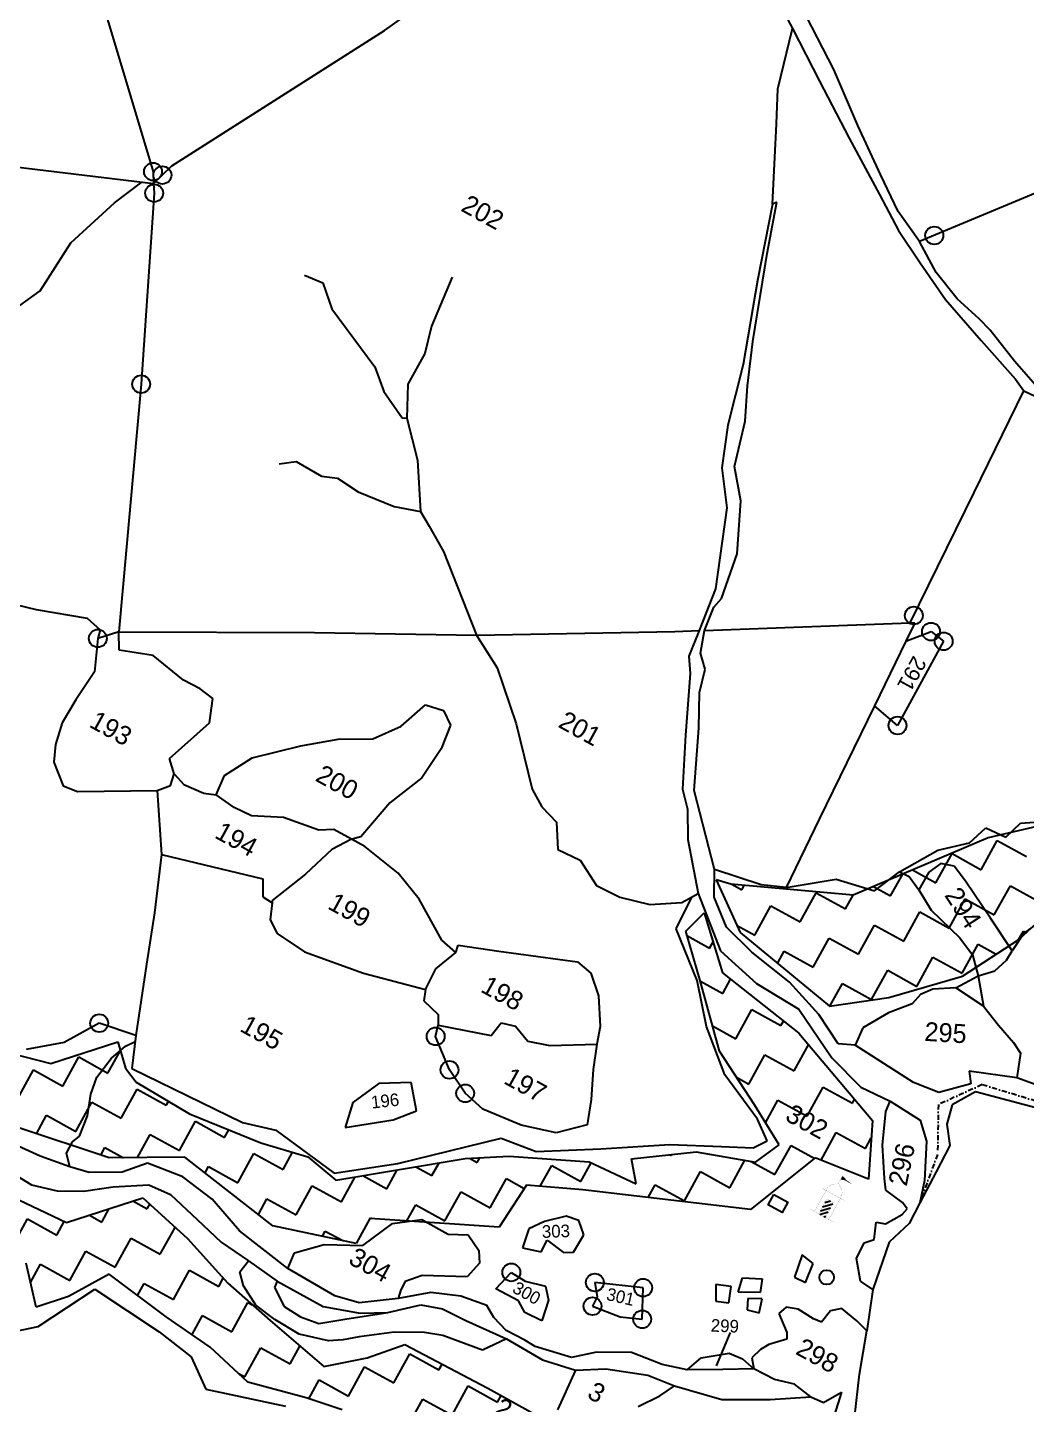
# Model space of a CAD drawing. Header units: metres. Extents: x 322054 to 327919, y 1839216 to 1844053.
# Drawn here: x 324510 to 325503, y 1841816 to 1843185 of the extents above; entities that cross this region are included whole.
import ezdxf

# ---------------------------------------------------------------- set-up
doc = ezdxf.new("R2010")
doc.units = ezdxf.units.M
doc.header["$MEASUREMENT"] = 0
doc.linetypes.add('DASHDOT', pattern=[1, 0.5, -0.25, 0, -0.25])
for name, color, linetype in [('LINE_WATER', 4, 'Continuous'), ('OFF', 1, 'Continuous'), ('OTHERS', 1, 'Continuous'), ('POLY_HATCH', 12, 'Continuous'), ('POLY_PARCEL', 6, 'Continuous'), ('POLY_ROAD', 30, 'Continuous'), ('POLY_WATER', 4, 'Continuous'), ('TEXT_PARCEL', 7, 'Continuous'), ('V_BOUND_LINE', 7, 'Continuous'), ('V_BOUND_STREAM_LINE', 7, 'DASHDOT')]:
    doc.layers.add(name, color=color, linetype=linetype)
doc.styles.get("Standard").update_dxf_attribs({"font": 'simplex.shx'})
doc.styles.add('TEXT_MAP', font='', dxfattribs={"height": 2.5})
doc.styles.get('TEXT_MAP').set_extended_font_data('Kruti Dev 050')
doc.dimstyles.get("Standard").update_dxf_attribs({"dimtxt": 0.18, "dimasz": 0.18, "dimexe": 0.18, "dimexo": 0.0625, "dimgap": 0.09, "dimtad": 0, "dimtih": 1, "dimtoh": 1, "dimdec": 4, "dimzin": 0, "dimdsep": 46, "dimtxsty": 'Standard', "dimcen": 0.09, "dimadec": 0, "dimazin": 0, "dimtfac": 1, "dimtdec": 4, "dimtofl": 0, "dimtmove": 0, "dimatfit": 3, "dimfxl": 1, "dimtolj": 1, "dimtzin": 0, "dimarcsym": 0})

msp = doc.modelspace()

# ---------------------------------------------------------------- hatches: boundary and pattern name
at = {"linetype": 'Continuous'}
msp.add_hatch(color=256, dxfattribs=at).paths.add_polyline_path([(325321.5, 1842039.5), (325323.7, 1842038.8), (325325.9, 1842037.3), (325328.8, 1842035.9), (325323.4, 1842039.8), (325322.2, 1842041.8), (325320.1, 1842043.4), (325318.3, 1842040.1), (325318.7, 1842040)])
h = msp.add_hatch(dxfattribs=at)
h.set_pattern_fill('ANSI31', color=256, scale=26.297039, angle=-28.8816, style=0)
h.set_pattern_definition([(16.11843, (324339.2115, 1841694.2138), (-0.912585, 3.157912), [])])
h.paths.add_polyline_path([(325304.6, 1842020.8), (325296.4, 1842005.9), (325302.8, 1842002.4), (325311, 1842017.2)])

# ---------------------------------------------------------------- linework, layer by layer
at = {"linetype": 'Continuous', "const_width": 0.131}
for points in [[(325303.7, 1842029.2), (325305.2, 1842031.8), (325308.3, 1842034.5), (325311.6, 1842035.5), (325314.2, 1842035.5), (325316.2, 1842036.6), (325316.9, 1842034.6), (325318.4, 1842031.3), (325319.4, 1842029.6), (325319.7, 1842027.2), (325319.4, 1842024.5), (325318, 1842021.3)], [(325316.2, 1842036.6), (325320.1, 1842043.4), (325322.2, 1842041.8), (325323.4, 1842039.8), (325328.8, 1842035.9), (325325.9, 1842037.3), (325323.7, 1842038.8), (325321.5, 1842039.5), (325318.7, 1842040), (325318.3, 1842040.1)], [(325292.2, 1842008.2), (325303.7, 1842029.2)], [(325296.4, 1842005.9), (325304.6, 1842020.8), (325311, 1842017.2), (325302.8, 1842002.4)], [(325299.8, 1842031.3), (325322.3, 1842018.9)], [(325306.4, 1842000.4), (325318, 1842021.3)], [(325288.2, 1842010.4), (325311, 1841997.8)]]:
    msp.add_lwpolyline(points, dxfattribs=at)
for centre, radius in [((324634.5, 1843041.8), 8.88), ((324643.8, 1843038.4), 8.88), ((324635.6, 1843020.5), 8.88), ((325411.3, 1842978.4), 8.88), ((324622.7, 1842830.6), 8.88), ((325391, 1842600.6), 8.88), ((325408.1, 1842584.6), 8.88), ((324579.6, 1842577.9), 8.88), ((325420.6, 1842575), 8.88), ((325374.8, 1842491.3), 8.88), ((324581, 1842195.4), 8.88), ((324915.5, 1842182.3), 8.88), ((324929.2, 1842149), 8.88), ((324944.9, 1842125.7), 8.88), ((324990.7, 1841947.7), 8.88), ((325304.3, 1841942.8), 7.28), ((325073.8, 1841937.7), 8.88), ((325121.8, 1841932.5), 8.88), ((325071.5, 1841914.2), 8.88), ((325120.9, 1841901.1), 8.88)]:
    msp.add_circle(centre, radius)
at = {"layer": 'LINE_WATER'}
for p, q in [((325255.8, 1843124.1), (325270.4, 1843184)), ((325254.5, 1843089.4), (325255.8, 1843124.1)), ((325250.4, 1843009.5), (325254.5, 1843089.4)), ((324596.3, 1843010.7), (324623.3, 1843031.4)), ((324552.9, 1842971), (324596.3, 1843010.7)), ((324522.3, 1842923.3), (324552.9, 1842971)), ((324785.2, 1842938.9), (324803.4, 1842931.2)), ((324931.9, 1842937.1), (324911.5, 1842888.2)), ((324490, 1842900.2), (324522.3, 1842923.3)), ((324803.4, 1842931.2), (324812.2, 1842905.5)), ((324812.2, 1842905.5), (324855, 1842847.7)), ((324911.5, 1842888.2), (324904.6, 1842861.1)), ((324904.6, 1842861.1), (324887.8, 1842830.6)), ((324855, 1842847.7), (324863.9, 1842823.2)), ((324887.8, 1842830.6), (324887, 1842796.8)), ((324863.9, 1842823.2), (324882.2, 1842797.1)), ((324882.2, 1842797.1), (324887, 1842796.8)), ((324887, 1842796.8), (324897.6, 1842755.2)), ((324759.9, 1842751.4), (324776.8, 1842753.7)), ((324776.8, 1842753.7), (324802, 1842739.3)), ((324897.6, 1842755.2), (324900.5, 1842703.9)), ((324802, 1842739.3), (324817.8, 1842737)), ((324817.8, 1842737), (324838.3, 1842723.7)), ((324838.3, 1842723.7), (324874.1, 1842708.9)), ((324874.1, 1842708.9), (324900.5, 1842703.9)), ((324900.5, 1842703.9), (324909.1, 1842689.5)), ((324909.1, 1842689.5), (324923.2, 1842664.2)), ((324923.2, 1842664.2), (324956.1, 1842581.2)), ((324956.1, 1842581.2), (324976.6, 1842548.7)), ((324976.6, 1842548.7), (324995.4, 1842492.8)), ((324995.4, 1842492.8), (325011.5, 1842428.1)), ((325011.5, 1842428.1), (325021.1, 1842410.4)), ((325021.1, 1842410.4), (325035.6, 1842395.1)), ((325035.6, 1842395.1), (325037.1, 1842368.1)), ((325037.1, 1842368.1), (325059.3, 1842357.3)), ((325059.3, 1842357.3), (325075.4, 1842332.4)), ((325075.4, 1842332.4), (325098.5, 1842320.7)), ((325098.5, 1842320.7), (325128.4, 1842313.3)), ((325160.2, 1842315.5), (325176.6, 1842324.2)), ((325128.4, 1842313.3), (325160.2, 1842315.5)), ((324592.9, 1842160.4), (324607, 1842172.6)), ((324607, 1842172.6), (324616.7, 1842177.1)), ((324578.5, 1842141.8), (324592.9, 1842160.4)), ((324572.5, 1842125), (324578.5, 1842141.8)), ((324569.3, 1842103.4), (324572.5, 1842125)), ((324561.4, 1842083.1), (324569.3, 1842103.4)), ((324548.4, 1842066.3), (324554.5, 1842077.4)), ((324554.5, 1842077.4), (324561.4, 1842083.1)), ((324551.8, 1842052.6), (324548.4, 1842066.3)), ((324551.8, 1842052.6), (324551.8, 1842052.6))]:
    msp.add_line(p, q, dxfattribs=at)
at = {"layer": 'OFF'}
msp.add_line((325254.8, 1843011.5), (325250.4, 1843009.5), dxfattribs=at)
at = {"layer": 'OTHERS'}
for p, q in [((325280.1, 1841965.2), (325272.3, 1841942.9)), ((325290.9, 1841956.5), (325280.1, 1841965.2)), ((325283.3, 1841937.8), (325290.9, 1841956.5)), ((325209.5, 1841933.6), (325194.1, 1841935.7)), ((325194.1, 1841935.7), (325194.2, 1841919.2)), ((325216.4, 1841928), (325220.6, 1841942.2)), ((325220.6, 1841942.2), (325240.3, 1841941.4)), ((325240.3, 1841941.4), (325238.3, 1841927.8)), ((325272.3, 1841942.9), (325283.3, 1841937.8)), ((325207, 1841917.6), (325209.5, 1841933.6)), ((325238.3, 1841927.8), (325216.4, 1841928)), ((325194.2, 1841919.2), (325207, 1841917.6)), ((325225.9, 1841921.8), (325225.1, 1841910.4)), ((325225.1, 1841910.4), (325237.2, 1841907.4)), ((325240.2, 1841921.3), (325225.9, 1841921.8)), ((325237.2, 1841907.4), (325240.2, 1841921.3))]:
    msp.add_line(p, q, dxfattribs=at)
msp.add_lwpolyline([(325251.7, 1842025.2), (325265.7, 1842017.4), (325260.1, 1842007.2), (325246.1, 1842015)], close=True, dxfattribs=at)
at = {"layer": 'POLY_HATCH'}
for p, q in [((325593.8, 1842409.7), (325464.9, 1842379.7)), ((325464.9, 1842379.7), (325330.5, 1842322.8)), ((325209.1, 1842333.6), (325194.6, 1842337.8)), ((325194.6, 1842337.8), (325218.2, 1842285.5)), ((325330.5, 1842322.8), (325209.1, 1842333.6)), ((325495.3, 1842278.7), (325541, 1842320.8)), ((325164.4, 1842286.9), (325182.5, 1842305.1)), ((325182.5, 1842305.1), (325200.8, 1842245.4)), ((325179, 1842236.5), (325164.4, 1842286.9)), ((325218.2, 1842285.5), (325307, 1842212.2)), ((325439.5, 1842242), (325495.3, 1842278.7)), ((325200.8, 1842245.4), (325276.7, 1842185.4)), ((325366, 1842220.8), (325439.5, 1842242)), ((325197.6, 1842167.7), (325179, 1842236.5)), ((325307, 1842212.2), (325366, 1842220.8)), ((325276.7, 1842185.4), (325349.9, 1842098.7)), ((324450, 1842176.8), (324532.9, 1842155.2)), ((324532.9, 1842155.2), (324599.4, 1842177)), ((324599.4, 1842177), (324607.1, 1842150.6)), ((325232.6, 1842114.2), (325197.6, 1842167.7)), ((324607.1, 1842150.6), (324617.6, 1842136.8)), ((324617.6, 1842136.8), (324670.9, 1842105.3)), ((325257.1, 1842074.4), (325232.6, 1842114.2)), ((324670.9, 1842105.3), (324741.6, 1842076.4)), ((324591, 1842061.5), (324498.9, 1842092.1)), ((325349.9, 1842098.7), (325346, 1842040.3)), ((324741.6, 1842076.4), (324788.5, 1842062.6)), ((325233.4, 1842057.2), (325257.1, 1842074.4)), ((324666.1, 1842062.4), (324591, 1842061.5)), ((324753.5, 1841994.1), (324666.1, 1842062.4)), ((324788.5, 1842062.6), (324816.1, 1842039.4)), ((324816.1, 1842039.4), (324945, 1842061)), ((324945, 1842061), (324988.6, 1842063.2)), ((324988.6, 1842063.2), (325068.2, 1842057.6)), ((325110.2, 1842060.6), (325174.6, 1842067.5)), ((325114.8, 1842035.9), (325110.2, 1842060.6)), ((325174.6, 1842067.5), (325233.4, 1842057.2)), ((325293, 1842061.5), (325228.5, 1842010.3)), ((325346, 1842040.3), (325293, 1842061.5)), ((325068.2, 1842057.6), (325114.8, 1842035.9)), ((325005.7, 1842034.4), (324978.8, 1841992.8)), ((325061.7, 1842029.8), (325005.7, 1842034.4)), ((324494, 1842023.2), (324548.3, 1841997.3)), ((324548.3, 1841997.3), (324624.4, 1842021.9)), ((324624.4, 1842021.9), (324668.7, 1841981.4)), ((325228.5, 1842010.3), (325061.7, 1842029.8)), ((324836.6, 1841976.5), (324753.5, 1841994.1)), ((324850.2, 1842001.2), (324836.6, 1841976.5)), ((324978.8, 1841992.8), (324850.2, 1842001.2)), ((324668.7, 1841981.4), (324708.8, 1841937)), ((324518.4, 1841913.1), (324508.3, 1841957)), ((324590.9, 1841945.8), (324550.5, 1841923.7)), ((324647.6, 1841903.7), (324590.9, 1841945.8)), ((324708.8, 1841937), (324750.8, 1841899.8)), ((324550.5, 1841923.7), (324518.4, 1841913.1)), ((324691.4, 1841873.4), (324647.6, 1841903.7)), ((324750.8, 1841899.8), (324804.3, 1841854.1)), ((324728.7, 1841838.7), (324691.4, 1841873.4)), ((324847.3, 1841862.7), (324885, 1841876.1)), ((324885, 1841876.1), (324967.5, 1841832.6)), ((324804.3, 1841854.1), (324847.3, 1841862.7)), ((324786.6, 1841822.9), (324728.7, 1841838.7)), ((324967.5, 1841832.6), (325123.7, 1841746.4)), ((324822.5, 1841811.2), (324786.6, 1841822.9))]:
    msp.add_line(p, q, dxfattribs=at)
at = {"layer": 'POLY_HATCH', "linetype": 'Continuous'}
for p, q in [((325458, 1842348), (325474, 1842377)), ((325474, 1842377), (325503, 1842361)), ((325413, 1842335), (325429, 1842364)), ((325429, 1842364), (325458, 1842348)), ((325389.7, 1842347.8), (325413, 1842335)), ((325209.9, 1842333.5), (325219.9, 1842328)), ((325367.9, 1842322), (325379.9, 1842343.7)), ((325219.9, 1842328), (325222.3, 1842332.4)), ((325277.9, 1842296), (325293.9, 1842325)), ((325293.9, 1842325), (325322.9, 1842309)), ((325322.9, 1842309), (325330.5, 1842322.8)), ((325350.9, 1842331.4), (325367.9, 1842322)), ((325426, 1842290), (325442, 1842319)), ((325442, 1842319), (325471, 1842303)), ((325471, 1842303), (325487, 1842332)), ((325487, 1842332), (325516, 1842316)), ((325232.9, 1842283), (325248.9, 1842312)), ((325248.9, 1842312), (325277.9, 1842296)), ((325381, 1842277), (325397, 1842306)), ((325397, 1842306), (325426, 1842290)), ((325214.8, 1842292.9), (325232.9, 1842283)), ((325335.9, 1842264), (325351.9, 1842293)), ((325351.9, 1842293), (325381, 1842277)), ((325165.8, 1842282.2), (325187.9, 1842270)), ((325290.9, 1842251), (325306.9, 1842280)), ((325306.9, 1842280), (325335.9, 1842264)), ((325495.5, 1842278.9), (325500, 1842287)), ((325500, 1842287), (325502.7, 1842285.5)), ((325187.9, 1842270), (325191.4, 1842276.3)), ((325255.3, 1842254.9), (325261.9, 1842267)), ((325261.9, 1842267), (325290.9, 1842251)), ((325439, 1842245), (325455, 1842274)), ((325455, 1842274), (325473, 1842264)), ((325394, 1842232), (325410, 1842261)), ((325410, 1842261), (325439, 1842245)), ((325178.8, 1842237.1), (325200.9, 1842225)), ((325200.9, 1842225), (325208.7, 1842239.2)), ((325348.9, 1842219), (325365, 1842248)), ((325365, 1842248), (325394, 1842232)), ((325307.4, 1842212.3), (325319.9, 1842235)), ((325319.9, 1842235), (325348.9, 1842219)), ((325213.9, 1842179.9), (325229.9, 1842209)), ((325229.9, 1842209), (325258.9, 1842193)), ((325258.9, 1842193), (325261.4, 1842197.5)), ((325190.8, 1842192.7), (325213.9, 1842179.9)), ((325271.9, 1842147.9), (325286.3, 1842174)), ((324544.7, 1842132.9), (324560.7, 1842161.9)), ((324560.7, 1842161.9), (324589.7, 1842145.9)), ((324589.7, 1842145.9), (324602, 1842168.2)), ((325226.9, 1842134.9), (325242.9, 1842163.9)), ((325242.9, 1842163.9), (325271.9, 1842147.9)), ((324499.7, 1842119.9), (324515.7, 1842148.9)), ((324515.7, 1842148.9), (324544.7, 1842132.9)), ((325214.6, 1842141.7), (325226.9, 1842134.9)), ((324602.7, 1842100.9), (324618.7, 1842129.9)), ((324618.7, 1842129.9), (324647.7, 1842113.9)), ((325284.9, 1842102.9), (325300.9, 1842131.9)), ((325300.9, 1842131.9), (325330, 1842115.9)), ((324557.7, 1842087.9), (324573.7, 1842116.9)), ((324573.7, 1842116.9), (324602.7, 1842100.9)), ((324647.7, 1842113.9), (324649.9, 1842117.7)), ((325243.5, 1842096.4), (325255.9, 1842118.9)), ((325255.9, 1842118.9), (325284.9, 1842102.9)), ((325330, 1842115.9), (325332.1, 1842119.8)), ((324518.6, 1842085.6), (324528.7, 1842103.9)), ((324528.7, 1842103.9), (324557.7, 1842087.9)), ((324660.7, 1842068.9), (324676.7, 1842097.9)), ((324676.7, 1842097.9), (324705.7, 1842081.9)), ((324705.7, 1842081.9), (324709.9, 1842089.4)), ((325298.7, 1842059.2), (325313.9, 1842086.9)), ((325313.9, 1842086.9), (325343, 1842070.9)), ((324619, 1842061.9), (324631.7, 1842084.9)), ((324631.7, 1842084.9), (324660.7, 1842068.9)), ((325252.9, 1842044.9), (325268.9, 1842073.9)), ((325268.9, 1842073.9), (325292.4, 1842061)), ((325343, 1842070.9), (325348.7, 1842081.4)), ((324582.5, 1842064.3), (324586.7, 1842071.9)), ((324586.7, 1842071.9), (324605.1, 1842061.7)), ((324718.8, 1842036.9), (324734.8, 1842065.9)), ((324734.8, 1842065.9), (324763.8, 1842049.9)), ((324763.8, 1842049.9), (324773.3, 1842067.1)), ((324949, 1842061.2), (324956.8, 1842056.9)), ((324956.8, 1842056.9), (324959.5, 1842061.7)), ((325110.2, 1842060.6), (325110.3, 1842060.6)), ((325148.4, 1842064.7), (325149.9, 1842063.9)), ((325149.9, 1842063.9), (325150.5, 1842064.9)), ((325207.9, 1842031.9), (325222.9, 1842059.1)), ((324686.3, 1842046.6), (324689.7, 1842052.9)), ((324689.7, 1842052.9), (324718.8, 1842036.9)), ((324866.8, 1842030.9), (324877.2, 1842049.6)), ((324895.7, 1842052.7), (324911.8, 1842043.9)), ((324911.8, 1842043.9), (324918.9, 1842056.6)), ((325019.5, 1842033.3), (325030.9, 1842053.9)), ((325030.9, 1842053.9), (325059.9, 1842037.9)), ((325059.9, 1842037.9), (325070.2, 1842056.7)), ((325162.9, 1842018.9), (325178.9, 1842047.9)), ((325178.9, 1842047.9), (325207.9, 1842031.9)), ((325229.3, 1842057.9), (325252.9, 1842044.9)), ((324776.8, 1842004.8), (324792.8, 1842033.9)), ((324792.8, 1842033.9), (324821.8, 1842017.9)), ((324821.8, 1842017.9), (324835.5, 1842042.6)), ((324843.1, 1842043.9), (324866.8, 1842030.9)), ((324969.8, 1842011.9), (324985.8, 1842040.9)), ((324985.8, 1842040.9), (325003.6, 1842031.1)), ((325126.9, 1842022.2), (325133.9, 1842034.9)), ((325133.9, 1842034.9), (325162.9, 1842018.9)), ((324614.5, 1842018.7), (324628.7, 1842010.8)), ((324739.2, 1842005.3), (324747.8, 1842020.8)), ((324747.8, 1842020.8), (324776.8, 1842004.8)), ((324924.8, 1841998.9), (324940.8, 1842027.9)), ((324940.8, 1842027.9), (324969.8, 1842011.9)), ((324571.2, 1842004.7), (324583.7, 1841997.8)), ((324583.7, 1841997.8), (324591, 1842011.1)), ((324628.7, 1842010.8), (324631.3, 1842015.6)), ((324887, 1841998.8), (324895.8, 1842014.9)), ((324895.8, 1842014.9), (324924.8, 1841998.9)), ((324501.1, 1841985.2), (324509.7, 1842000.8)), ((324509.7, 1842000.8), (324538.7, 1841984.8)), ((324538.7, 1841984.8), (324546.2, 1841998.4)), ((324641.7, 1841965.8), (324656.5, 1841992.5)), ((324850.4, 1842001.2), (324850.8, 1842001.9)), ((324850.8, 1842001.9), (324852.2, 1842001.1)), ((324596.7, 1841952.8), (324612.7, 1841981.8)), ((324612.7, 1841981.8), (324641.7, 1841965.8)), ((324802.9, 1841983.6), (324805.8, 1841988.8)), ((324805.8, 1841988.8), (324823.1, 1841979.3)), ((324551.7, 1841939.8), (324567.7, 1841968.8)), ((324567.7, 1841968.8), (324596.7, 1841952.8)), ((324512.8, 1841937.8), (324522.7, 1841955.8)), ((324522.7, 1841955.8), (324551.7, 1841939.8)), ((324654.7, 1841920.8), (324670.7, 1841949.8)), ((324670.7, 1841949.8), (324699.8, 1841933.8)), ((324619.1, 1841924.8), (324625.7, 1841936.8)), ((324625.7, 1841936.8), (324654.7, 1841920.8)), ((324699.8, 1841933.8), (324704.3, 1841942)), ((324712.8, 1841888.8), (324728.8, 1841917.8)), ((324728.8, 1841917.8), (324733.2, 1841915.4)), ((324673.3, 1841885.9), (324683.8, 1841904.8)), ((324683.8, 1841904.8), (324712.8, 1841888.8)), ((324725.8, 1841843.8), (324741.8, 1841872.8)), ((324741.8, 1841872.8), (324770.8, 1841856.8)), ((324770.8, 1841856.8), (324780.5, 1841874.4)), ((324828.8, 1841824.8), (324844.8, 1841853.8)), ((324844.8, 1841853.8), (324873.8, 1841837.8)), ((324873.8, 1841837.8), (324889.8, 1841866.8)), ((324889.8, 1841866.8), (324918.8, 1841850.8)), ((324918.8, 1841850.8), (324922, 1841856.6)), ((324719.7, 1841847.1), (324725.8, 1841843.8)), ((324789.4, 1841822), (324799.8, 1841840.8)), ((324799.8, 1841840.8), (324828.8, 1841824.8)), ((324931.8, 1841805.8), (324947.8, 1841834.8)), ((324947.8, 1841834.8), (324976.9, 1841818.8)), ((324886.8, 1841792.8), (324902.8, 1841821.8)), ((324902.8, 1841821.8), (324931.8, 1841805.8)), ((324976.9, 1841818.8), (324980.5, 1841825.4))]:
    msp.add_line(p, q, dxfattribs=at)
at = {"layer": 'POLY_PARCEL'}
for p, q in [((324545.1, 1843340.7), (324634.5, 1843041.8)), ((324864.8, 1843182.1), (324882.8, 1843195)), ((324653.3, 1843047.7), (324864.8, 1843182.1)), ((324135.6, 1843090.8), (324635.1, 1843029.9)), ((324635.1, 1843029.9), (324653.3, 1843047.7)), ((324634.5, 1843041.8), (324635.1, 1843029.9)), ((324635.6, 1843020.5), (324622.7, 1842830.6)), ((324635.1, 1843029.9), (324635.6, 1843020.5)), ((325531.7, 1843028.6), (325396.6, 1842972.3)), ((324622.7, 1842830.6), (324600.5, 1842584.3)), ((325450.9, 1842722.9), (325500.4, 1842824.1)), ((325387.4, 1842593.3), (325450.9, 1842722.9)), ((324473.8, 1842617.4), (324518.4, 1842606.6)), ((324518.4, 1842606.6), (324569, 1842598)), ((324569, 1842598), (324581.8, 1842586.5)), ((325183, 1842585.9), (325387.4, 1842593.3)), ((325391.9, 1842593.4), (325383, 1842575)), ((325387.4, 1842593.3), (325391.9, 1842593.4)), ((324581.8, 1842586.5), (324579.6, 1842577.9)), ((324600.5, 1842584.3), (324579.6, 1842577.9)), ((324600.7, 1842566.3), (324600.5, 1842584.3)), ((324600.5, 1842584.3), (324795.1, 1842583.8)), ((324795.1, 1842583.8), (324956.1, 1842581.2)), ((324956.1, 1842581.2), (325153.5, 1842584.8)), ((325153.5, 1842584.8), (325177.4, 1842585.7)), ((325383, 1842575), (325408.1, 1842584.6)), ((325408.1, 1842584.6), (325420.6, 1842575)), ((324579.6, 1842577.9), (324576.3, 1842544.5)), ((324634.7, 1842561), (324600.7, 1842566.3)), ((325383, 1842575), (325351.8, 1842510.9)), ((325420.6, 1842575), (325374.8, 1842491.3)), ((324664.8, 1842536.5), (324634.7, 1842561)), ((324576.3, 1842544.5), (324557.6, 1842516.7)), ((324681.4, 1842527.9), (324664.8, 1842536.5)), ((324694, 1842518.2), (324681.4, 1842527.9)), ((324557.6, 1842516.7), (324544, 1842494)), ((324690.6, 1842493.8), (324694, 1842518.2)), ((324881.3, 1842490.5), (324905.5, 1842512)), ((324905.5, 1842512), (324923.3, 1842506.3)), ((325351.8, 1842510.9), (325297, 1842398.2)), ((325374.8, 1842491.3), (325351.8, 1842510.9)), ((324923.3, 1842506.3), (324930.3, 1842491.8)), ((324544, 1842494), (324537.6, 1842472.4)), ((324651, 1842458.5), (324690.6, 1842493.8)), ((324852.9, 1842478), (324881.3, 1842490.5)), ((324930.3, 1842491.8), (324921, 1842468.1)), ((324537.6, 1842472.4), (324535.8, 1842454.9)), ((324733.1, 1842459.2), (324781.3, 1842471)), ((324781.3, 1842471), (324818.6, 1842477.7)), ((324818.6, 1842477.7), (324852.9, 1842478)), ((324655.4, 1842443.2), (324651, 1842458.5)), ((324705.5, 1842441.6), (324733.1, 1842459.2)), ((324921, 1842468.1), (324901.8, 1842439.3)), ((324535.8, 1842454.9), (324545.2, 1842431.3)), ((324651.9, 1842431.7), (324655.4, 1842443.2)), ((324655.4, 1842443.2), (324665.1, 1842432.6)), ((324545.2, 1842431.3), (324559.5, 1842425.6)), ((324638.5, 1842426.8), (324651.9, 1842431.7)), ((324665.1, 1842432.6), (324685.1, 1842424)), ((324697.2, 1842422.4), (324705.5, 1842441.6)), ((324901.8, 1842439.3), (324870.1, 1842414.4)), ((324559.5, 1842425.6), (324638.5, 1842426.8)), ((324638.5, 1842426.8), (324642.9, 1842363.1)), ((324685.1, 1842424), (324697.2, 1842422.4)), ((324715, 1842409.7), (324697.2, 1842422.4)), ((324732.5, 1842401.6), (324715, 1842409.7)), ((324764.1, 1842399.8), (324732.5, 1842401.6)), ((324870.1, 1842414.4), (324841.2, 1842380.8)), ((325496.9, 1842394.2), (325603.4, 1842401.5)), ((324799.5, 1842387.4), (324764.1, 1842399.8)), ((324814.2, 1842387.9), (324799.5, 1842387.4)), ((324831.7, 1842378.2), (324814.2, 1842387.9)), ((325297, 1842398.2), (325264, 1842330.3)), ((325446.3, 1842374.6), (325462.5, 1842389.7)), ((325462.5, 1842389.7), (325482.6, 1842380.4)), ((325482.6, 1842380.4), (325496.9, 1842394.2)), ((324831.7, 1842378.2), (324812.4, 1842368)), ((324832, 1842378.3), (324831.7, 1842378.2)), ((324845, 1842370.9), (324831.7, 1842378.2)), ((324841.2, 1842380.8), (324832, 1842378.3)), ((325414.9, 1842367.3), (325446.3, 1842374.6)), ((324642.9, 1842363.1), (324636, 1842305.2)), ((324642.9, 1842363.1), (324743.8, 1842338.8)), ((324812.4, 1842368), (324786.1, 1842343.6)), ((324878.2, 1842344.5), (324845, 1842370.9)), ((325376.7, 1842345.8), (325414.9, 1842367.3)), ((325239.1, 1842332.8), (325192.7, 1842348.3)), ((325417.7, 1842354.2), (325406, 1842345.6)), ((325431, 1842351.6), (325417.7, 1842354.2)), ((325442.5, 1842336.7), (325431, 1842351.6)), ((324743.8, 1842338.8), (324743.8, 1842321)), ((324786.1, 1842343.6), (324753.1, 1842317.3)), ((324899.1, 1842318.8), (324878.2, 1842344.5)), ((325264, 1842330.3), (325239.1, 1842332.8)), ((325264, 1842330.3), (325313.9, 1842338.5)), ((325313.9, 1842338.5), (325351.8, 1842327.1)), ((325351.8, 1842327.1), (325376.7, 1842345.8)), ((325376.7, 1842345.8), (325386.4, 1842341.2)), ((325386.4, 1842341.2), (325395.9, 1842327.9)), ((325406, 1842345.6), (325395.9, 1842327.9)), ((325467.3, 1842299.7), (325442.5, 1842336.7)), ((324743.8, 1842321), (324752.9, 1842315)), ((325154.5, 1842289.1), (325170.1, 1842320.7)), ((325395.9, 1842327.9), (325408.1, 1842307.9)), ((324636, 1842305.2), (324628.1, 1842254.1)), ((324752.9, 1842315), (324751, 1842298.3)), ((324753.1, 1842317.3), (324752.9, 1842315)), ((324921.6, 1842278.1), (324899.1, 1842318.8)), ((325408.1, 1842307.9), (325436.8, 1842280.3)), ((324751, 1842298.3), (324757.8, 1842284.5)), ((325488.8, 1842267.2), (325467.3, 1842299.7)), ((325515.7, 1842295.8), (325500.2, 1842284.9)), ((324757.8, 1842284.5), (324785, 1842266.4)), ((324935.6, 1842265.6), (324921.6, 1842278.1)), ((325175.4, 1842237.7), (325154.5, 1842289.1)), ((325436.8, 1842280.3), (325449.3, 1842263.5)), ((325500.2, 1842284.9), (325488.8, 1842267.2)), ((324785, 1842266.4), (324843.7, 1842245.1)), ((324915.8, 1842249.3), (324935.6, 1842265.6)), ((324935.6, 1842265.6), (324937.9, 1842273)), ((324937.9, 1842273), (324978.3, 1842266.9)), ((324978.3, 1842266.9), (325056.7, 1842256.5)), ((325483.1, 1842257.9), (325488.8, 1842267.2)), ((324628.1, 1842254.1), (324617.5, 1842183.2)), ((325056.7, 1842256.5), (325069.9, 1842245.1)), ((325449.3, 1842263.5), (325454.8, 1842242.4)), ((325471.6, 1842247.4), (325483.1, 1842257.9)), ((324843.7, 1842245.1), (324905.3, 1842228.9)), ((324905.3, 1842228.9), (324915.8, 1842249.3)), ((325069.9, 1842245.1), (325077.5, 1842222.7)), ((325184.9, 1842192.1), (325175.4, 1842237.7)), ((325432.9, 1842230.5), (325454.8, 1842242.4)), ((325454.8, 1842242.4), (325471.6, 1842247.4)), ((325454.8, 1842242.4), (325460.4, 1842212.2)), ((324905.3, 1842228.9), (324903.6, 1842217.7)), ((325397.5, 1842224), (325389.3, 1842214.8)), ((325409.9, 1842229.2), (325397.5, 1842224)), ((325432.9, 1842230.5), (325409.9, 1842229.2)), ((325460.4, 1842212.2), (325432.9, 1842230.5)), ((324903.6, 1842217.7), (324917.9, 1842204.2)), ((325077.5, 1842222.7), (325079, 1842192.1)), ((325389.3, 1842214.8), (325365.8, 1842205.8)), ((325460.4, 1842212.2), (325475.2, 1842193.3)), ((324917.9, 1842204.2), (324917.9, 1842193.6)), ((324970.6, 1842183.3), (324980.8, 1842195.8)), ((324980.8, 1842195.8), (324995, 1842192.5)), ((325365.8, 1842205.8), (325340.4, 1842190.9)), ((324581, 1842195.4), (324546.1, 1842176.3)), ((324617.5, 1842183.2), (324581, 1842195.4)), ((324617.5, 1842183.2), (324613.4, 1842150.3)), ((324915.5, 1842182.3), (324917.9, 1842193.6)), ((324929.2, 1842149), (324915.5, 1842182.3)), ((324917.9, 1842193.6), (324970.6, 1842183.3)), ((324995, 1842192.5), (325007.2, 1842177.7)), ((325079, 1842192.1), (325075.9, 1842174.7)), ((325203.1, 1842144.1), (325184.9, 1842192.1)), ((325340.4, 1842190.9), (325332.5, 1842173.6)), ((325475.2, 1842193.3), (325490, 1842176.2)), ((324546.1, 1842176.3), (324508.2, 1842169.4)), ((325007.2, 1842177.7), (325029.2, 1842173.2)), ((325029.2, 1842173.2), (325075.9, 1842174.7)), ((325075.9, 1842174.7), (325072.2, 1842149.4)), ((325490, 1842176.2), (325497, 1842165.7)), ((325497, 1842165.7), (325493.5, 1842141.2)), ((324613.4, 1842150.3), (324723.4, 1842096.7)), ((324944.9, 1842125.7), (324929.2, 1842149)), ((325072.2, 1842149.4), (325070.2, 1842119.7)), ((325235.6, 1842100), (325203.1, 1842144.1)), ((324859, 1842135.5), (324833.1, 1842116.5)), ((324891.1, 1842136.5), (324859, 1842135.5)), ((324896.5, 1842108.2), (324891.1, 1842136.5)), ((324833.1, 1842116.5), (324825.5, 1842091.8)), ((324962.3, 1842110.1), (324944.9, 1842125.7)), ((325070.2, 1842119.7), (325066, 1842094.3)), ((325363.3, 1842107.5), (325367.5, 1842118)), ((324873.2, 1842099.4), (324896.5, 1842108.2)), ((325000.6, 1842094), (324962.3, 1842110.1)), ((325245.3, 1842078.5), (325235.6, 1842100)), ((325359.7, 1842074.2), (325363.3, 1842107.5)), ((324723.4, 1842096.7), (324756.5, 1842089)), ((324756.5, 1842089), (324814.6, 1842046.4)), ((324825.5, 1842091.8), (324873.2, 1842099.4)), ((325035.2, 1842086.5), (325000.6, 1842094)), ((325066, 1842094.3), (325035.2, 1842086.5)), ((324877.8, 1842056), (324980.8, 1842081)), ((324980.8, 1842081), (325015.3, 1842068)), ((325079.6, 1842070.4), (325148.5, 1842074.8)), ((325148.5, 1842074.8), (325199.7, 1842072.8)), ((325199.7, 1842072.8), (325231.1, 1842071.6)), ((325231.1, 1842071.6), (325245.3, 1842078.5)), ((325361.7, 1842041), (325359.7, 1842074.2)), ((325015.3, 1842068), (325079.6, 1842070.4)), ((324814.6, 1842046.4), (324877.8, 1842056)), ((325363.2, 1842029.4), (325361.7, 1842041)), ((325379.6, 1842017.3), (325363.2, 1842029.4)), ((325362.7, 1841996), (325379.3, 1842005.1)), ((325379.3, 1842005.1), (325384.3, 1842010.8)), ((325384.3, 1842010.8), (325379.6, 1842017.3)), ((324843.1, 1841974.4), (324872.7, 1841996.4)), ((324872.7, 1841996.4), (324901.7, 1842000.3)), ((324901.7, 1842000.3), (324928, 1841985.8)), ((325008.1, 1841991), (325001.9, 1841972.2)), ((325023.7, 1841998.3), (325008.1, 1841991)), ((325045.4, 1842003.7), (325023.7, 1841998.3)), ((325057.9, 1841999.4), (325045.4, 1842003.7)), ((325062.8, 1841985.2), (325057.9, 1841999.4)), ((325351.4, 1841980.5), (325353.5, 1841997.6)), ((325353.5, 1841997.6), (325362.7, 1841996)), ((324928, 1841985.8), (324947.8, 1841985)), ((324947.8, 1841985), (324958.3, 1841969.6)), ((325020.3, 1841968.3), (325026.5, 1841979.6)), ((325026.5, 1841979.6), (325042.7, 1841967.5)), ((325052.6, 1841967.8), (325062.8, 1841985.2)), ((325334, 1841961.5), (325341.6, 1841977)), ((325341.6, 1841977), (325351.4, 1841980.5)), ((324768.5, 1841951.5), (324775.1, 1841967)), ((324775.1, 1841967), (324804.6, 1841975.5)), ((324804.6, 1841975.5), (324843.1, 1841974.4)), ((324958.3, 1841969.6), (324959.2, 1841957)), ((325001.9, 1841972.2), (325020.3, 1841968.3)), ((325042.7, 1841967.5), (325052.6, 1841967.8)), ((324720.9, 1841948.4), (324729.3, 1841959.3)), ((324959.2, 1841957), (324946.7, 1841943.2)), ((325338, 1841939.1), (325334, 1841961.5)), ((324724.3, 1841934.3), (324720.9, 1841948.4)), ((324757.9, 1841938.9), (324755.1, 1841932.8)), ((324885.2, 1841938.8), (324880.9, 1841930.5)), ((324902.2, 1841944.5), (324885.2, 1841938.8)), ((324946.7, 1841943.2), (324902.2, 1841944.5)), ((324975.4, 1841931.4), (324990.7, 1841947.7)), ((324990.7, 1841947.7), (325004.6, 1841939)), ((325004.6, 1841939), (325024.6, 1841934.1)), ((325121.8, 1841932.5), (325073.8, 1841937.7)), ((325073.8, 1841937.7), (325076.2, 1841923.3)), ((325350.1, 1841930.8), (325338, 1841939.1)), ((324520.4, 1841893.8), (324576.5, 1841930.9)), ((324576.5, 1841930.9), (324640.7, 1841888.6)), ((324736.8, 1841915.2), (324724.3, 1841934.3)), ((324755.1, 1841932.8), (324765, 1841913.9)), ((324880.9, 1841930.5), (324878.3, 1841921.7)), ((324997.9, 1841919.5), (324975.4, 1841931.4)), ((325024.6, 1841934.1), (325027.8, 1841920.2)), ((325076.2, 1841923.3), (325071.5, 1841914.2)), ((325120.9, 1841901.1), (325121.8, 1841932.5)), ((324755.6, 1841900.9), (324736.8, 1841915.2)), ((324765, 1841913.9), (324781, 1841903.5)), ((325004.3, 1841907.9), (324997.9, 1841919.5)), ((325027.8, 1841920.2), (325021.2, 1841899.6)), ((325071.5, 1841914.2), (325099, 1841903.6)), ((325264.2, 1841913), (325256.6, 1841907)), ((325276, 1841911), (325264.2, 1841913)), ((325291.3, 1841901.6), (325276, 1841911)), ((325308.2, 1841909.4), (325299.3, 1841898.2)), ((325319.4, 1841911.8), (325308.2, 1841909.4)), ((325334.2, 1841899.6), (325319.4, 1841911.8)), ((324779.9, 1841886.3), (324755.6, 1841900.9)), ((324781, 1841903.5), (324799.4, 1841896.8)), ((324799.4, 1841896.8), (324825.3, 1841901.2)), ((324825.3, 1841901.2), (324867.8, 1841907.7)), ((325021.2, 1841899.6), (325004.3, 1841907.9)), ((325099, 1841903.6), (325120.9, 1841901.1)), ((325256.6, 1841907), (325264.6, 1841888)), ((325299.3, 1841898.2), (325291.3, 1841901.6)), ((325344.1, 1841889.6), (325334.2, 1841899.6)), ((324499.8, 1841889.5), (324520.4, 1841893.8)), ((324640.7, 1841888.6), (324672.5, 1841863.9)), ((324809, 1841879.7), (324779.9, 1841886.3)), ((324839.4, 1841883.7), (324823.4, 1841880.8)), ((324874.1, 1841888.3), (324839.4, 1841883.7)), ((324904.4, 1841888), (324874.1, 1841888.3)), ((324922.6, 1841885.1), (324904.4, 1841888)), ((324962, 1841870.3), (324922.6, 1841885.1)), ((324985.8, 1841881.6), (324962, 1841870.3)), ((325264.7, 1841881.4), (325246.9, 1841876.1)), ((325264.6, 1841888), (325264.7, 1841881.4)), ((324823.4, 1841880.8), (324809, 1841879.7)), ((325179.4, 1841862.7), (325207.3, 1841867.5)), ((325207.3, 1841867.5), (325220.5, 1841861.7)), ((325238.4, 1841871.2), (325229.9, 1841862.7)), ((325246.9, 1841876.1), (325238.4, 1841871.2)), ((324672.5, 1841863.9), (324686.9, 1841831.6)), ((325165.7, 1841850.9), (325179.4, 1841862.7)), ((325220.5, 1841861.7), (325232, 1841852)), ((325229.9, 1841862.7), (325232, 1841852)), ((325054.7, 1841850.6), (325036.6, 1841811)), ((324686.9, 1841831.6), (324766.1, 1841814.7)), ((325138.3, 1841825), (325153, 1841834.9)), ((325301.2, 1841818.4), (325319, 1841828.7)), ((325319, 1841828.7), (325306.3, 1841787.7)), ((325117, 1841814.4), (325138.3, 1841825)), ((325288.7, 1841823.9), (325301.2, 1841818.4))]:
    msp.add_line(p, q, dxfattribs=at)
at = {"layer": 'POLY_ROAD'}
for p, q in [((325260.6, 1843202), (325270.4, 1843184)), ((325311.4, 1843143.4), (325284.1, 1843196)), ((325270.4, 1843184), (325297.1, 1843131.7)), ((325335.4, 1843087.7), (325311.4, 1843143.4)), ((325297.1, 1843131.7), (325326.8, 1843075.2)), ((325358, 1843038.9), (325335.4, 1843087.7)), ((325326.8, 1843075.2), (325356.7, 1843019)), ((325375.3, 1843002.3), (325358, 1843038.9)), ((325356.7, 1843019), (325375.6, 1842983.3)), ((325396.6, 1842972.3), (325375.3, 1843002.3)), ((325375.6, 1842983.3), (325397.3, 1842951.3)), ((325413.1, 1842941.6), (325396.6, 1842972.3)), ((325397.3, 1842951.3), (325422.5, 1842914.9)), ((325434.2, 1842915.4), (325413.1, 1842941.6)), ((325422.5, 1842914.9), (325457.9, 1842873.9)), ((325456.1, 1842895.6), (325434.2, 1842915.4)), ((325466.8, 1842884.1), (325456.1, 1842895.6)), ((325491.1, 1842853.5), (325466.8, 1842884.1)), ((325457.9, 1842873.9), (325492, 1842835.4)), ((325516.6, 1842824.4), (325491.1, 1842853.5)), ((325492, 1842835.4), (325500.4, 1842824.1)), ((325500.4, 1842824.1), (325518, 1842815.6))]:
    msp.add_line(p, q, dxfattribs=at)
at = {"layer": 'POLY_WATER'}
for p, q in [((325250.4, 1843009.5), (325235.6, 1842933.5)), ((325245.2, 1842960.5), (325254.8, 1843011.5)), ((325230.8, 1842873.1), (325245.2, 1842960.5)), ((325235.6, 1842933.5), (325221.4, 1842850.1)), ((325225.7, 1842828.9), (325230.8, 1842873.1)), ((325221.4, 1842850.1), (325205.9, 1842789.7)), ((325223.4, 1842793.8), (325225.7, 1842828.9)), ((325205.9, 1842789.7), (325200, 1842747.3)), ((325212.7, 1842748.9), (325223.4, 1842793.8)), ((325200, 1842747.3), (325205.2, 1842707.7)), ((325219, 1842714.6), (325212.7, 1842748.9)), ((325205.2, 1842707.7), (325193.9, 1842627.2)), ((325215.3, 1842662.1), (325219, 1842714.6)), ((325199.7, 1842617.7), (325215.3, 1842662.1)), ((325193.9, 1842627.2), (325177.4, 1842585.7)), ((325183, 1842585.9), (325192, 1842609)), ((325192, 1842609), (325199.7, 1842617.7)), ((325177.4, 1842585.7), (325167.3, 1842560.3)), ((325179, 1842563.1), (325183, 1842585.9)), ((325183, 1842585.9), (325183, 1842585.9)), ((325167.3, 1842560.3), (325168.5, 1842542.9)), ((325183.5, 1842547.4), (325179, 1842563.1)), ((325168.5, 1842542.9), (325164, 1842481.7)), ((325177.8, 1842524.1), (325183.5, 1842547.4)), ((325177.1, 1842488.5), (325177.8, 1842524.1)), ((325172.7, 1842426.8), (325177.1, 1842488.5)), ((325164, 1842481.7), (325161.1, 1842428)), ((325161.1, 1842428), (325165.9, 1842408.3)), ((325192.7, 1842348.3), (325172.7, 1842426.8)), ((325165.9, 1842408.3), (325166.3, 1842378.1)), ((325166.3, 1842378.1), (325176.6, 1842324.2)), ((325192.5, 1842320.6), (325192.7, 1842348.3)), ((325176.6, 1842324.2), (325198.6, 1842267.2)), ((325204.6, 1842290.9), (325192.5, 1842320.6)), ((325229.8, 1842265.9), (325204.6, 1842290.9)), ((325198.6, 1842267.2), (325234.7, 1842235)), ((325267.3, 1842236.3), (325229.8, 1842265.9)), ((325234.7, 1842235), (325276.5, 1842209.3)), ((325296.5, 1842203.9), (325267.3, 1842236.3)), ((325276.5, 1842209.3), (325309.6, 1842161)), ((325315.9, 1842175), (325296.5, 1842203.9)), ((325332.5, 1842173.6), (325315.9, 1842175)), ((325390.7, 1842136.4), (325332.5, 1842173.6)), ((325309.6, 1842161), (325338.4, 1842131.8)), ((325493.5, 1842141.2), (325445.9, 1842147.8)), ((325445.9, 1842147.8), (325447.5, 1842135.1)), ((325598, 1842102.5), (325493.5, 1842141.2)), ((325338.4, 1842131.8), (325367.5, 1842118)), ((325416, 1842126.5), (325390.7, 1842136.4)), ((325447.5, 1842135.1), (325416, 1842126.5)), ((325367.5, 1842118), (325397.2, 1842099.1)), ((325429.2, 1842114.2), (325423.8, 1842095.2)), ((325452.2, 1842127.1), (325429.2, 1842114.2)), ((325533.6, 1842105.5), (325452.2, 1842127.1)), ((324522.2, 1842063.4), (324454.6, 1842093.8)), ((325397.2, 1842099.1), (325403.7, 1842078)), ((325423.8, 1842095.2), (325426.9, 1842074)), ((325403.7, 1842078), (325401.6, 1842039.1)), ((325426.9, 1842074), (325413.1, 1842047.8)), ((324470.7, 1842061), (324513.5, 1842034.7)), ((324551.8, 1842052.6), (324522.2, 1842063.4)), ((324571.1, 1842047), (324551.8, 1842052.6)), ((324603.7, 1842047.4), (324571.1, 1842047)), ((324629.1, 1842056.4), (324603.7, 1842047.4)), ((324664, 1842042.6), (324629.1, 1842056.4)), ((325413.1, 1842047.8), (325396.8, 1842016.9)), ((324513.5, 1842034.7), (324539.3, 1842028.7)), ((324565.3, 1842028.6), (324595, 1842032.9)), ((324595, 1842032.9), (324630.2, 1842034.6)), ((324630.2, 1842034.6), (324651.8, 1842025)), ((324693.4, 1842020.4), (324664, 1842042.6)), ((325401.6, 1842039.1), (325396.8, 1842016.9)), ((324539.3, 1842028.7), (324565.3, 1842028.6)), ((324651.8, 1842025), (324678.4, 1842000.3)), ((324720.4, 1841989), (324693.4, 1842020.4)), ((324678.4, 1842000.3), (324702.2, 1841977.9)), ((324702.2, 1841977.9), (324729.3, 1841959.3)), ((324768.5, 1841951.5), (324720.4, 1841989)), ((324729.3, 1841959.3), (324757.9, 1841938.9)), ((324815.3, 1841924.3), (324768.5, 1841951.5)), ((324757.9, 1841938.9), (324803.5, 1841913.8)), ((324839.4, 1841917.4), (324815.3, 1841924.3)), ((324910.8, 1841927.7), (324878.3, 1841921.7)), ((324940.7, 1841924), (324910.8, 1841927.7)), ((324966.3, 1841914.9), (324940.7, 1841924)), ((324803.5, 1841913.8), (324840.6, 1841907.1)), ((324878.3, 1841921.7), (324839.4, 1841917.4)), ((324867.8, 1841907.7), (324900.9, 1841915.6)), ((324900.9, 1841915.6), (324922.4, 1841911.6)), ((324922.4, 1841911.6), (324945.5, 1841899.8)), ((324973.2, 1841902.9), (324966.3, 1841914.9)), ((324840.6, 1841907.1), (324867.8, 1841907.7)), ((324945.5, 1841899.8), (324985.8, 1841881.6)), ((324985.6, 1841890), (324973.2, 1841902.9)), ((325004.3, 1841880.2), (324985.6, 1841890)), ((324985.8, 1841881.6), (325021.9, 1841860.8)), ((325014.5, 1841874.1), (325004.3, 1841880.2)), ((325050.5, 1841863), (325014.5, 1841874.1)), ((325075.4, 1841868.5), (325050.5, 1841863)), ((325110.3, 1841868.1), (325075.4, 1841868.5)), ((325140.8, 1841856.3), (325110.3, 1841868.1)), ((325021.9, 1841860.8), (325054.7, 1841850.6)), ((325165.7, 1841850.9), (325140.8, 1841856.3)), ((325054.7, 1841850.6), (325084.6, 1841852)), ((325084.6, 1841852), (325126.4, 1841845.5)), ((325126.4, 1841845.5), (325153, 1841834.9)), ((325201, 1841851.2), (325165.7, 1841850.9)), ((325232, 1841852), (325201, 1841851.2)), ((325252.5, 1841841.1), (325232, 1841852)), ((325272.3, 1841836.6), (325252.5, 1841841.1)), ((325153, 1841834.9), (325200, 1841821.4)), ((325288.7, 1841823.9), (325272.3, 1841836.6)), ((325200, 1841821.4), (325248.1, 1841821.5)), ((325248.1, 1841821.5), (325288.7, 1841823.9))]:
    msp.add_line(p, q, dxfattribs=at)
at = {"layer": 'V_BOUND_LINE'}
for p, q in [((325396.8, 1842016.9), (325386.2, 1841996.4)), ((325386.2, 1841996.4), (325366.3, 1841977.8)), ((325366.3, 1841977.8), (325350.1, 1841930.8)), ((325350.1, 1841930.8), (325344.1, 1841889.6)), ((325336.8, 1841846.7), (325344.1, 1841889.6)), ((325332.1, 1841802.8), (325336.8, 1841846.7))]:
    msp.add_line(p, q, dxfattribs=at)
at = {"layer": 'V_BOUND_STREAM_LINE', "ltscale": 10}
for p, q in [((325458.8, 1842134.4), (325415.4, 1842114.5)), ((325599.2, 1842091.3), (325458.8, 1842134.4)), ((325415.4, 1842114.5), (325414.6, 1842065)), ((325414.6, 1842065), (325396.8, 1842016.9))]:
    msp.add_line(p, q, dxfattribs=at)

# ---------------------------------------------------------------- texts
at = {"layer": 'TEXT_PARCEL', "style": 'TEXT_MAP'}
for s, height, rotation, p in [('202', 18.78, 331.1184, (324939.6, 1843003.4)), ('291', 15.65, 241.1184, (325390.7, 1842561.7)), ('193', 18.78, 331.1184, (324569.9, 1842490.5)), ('201', 18.78, 331.1184, (325036.3, 1842490.3)), ('200', 18.78, 331.1184, (324794.8, 1842436.9)), ('194', 18.78, 331.1184, (324694.6, 1842380.3)), ('199', 18.78, 331.1184, (324807.1, 1842309.8)), ('294', 18.78, 302.9511, (325420.9, 1842322.6)), ('198', 18.78, 331.1184, (324959.1, 1842227.2)), ('195', 18.78, 331.1184, (324719.7, 1842188.1)), ('295', 18.78, 356.5453, (325401.1, 1842177.9)), ('197', 18.78, 331.1184, (324982.1, 1842136.1)), ('196', 12.52, 6.1605, (324852, 1842110.5)), ('302', 18.78, 331.1184, (325261.9, 1842099.5)), ('296', 18.78, 78.2305, (325383.8, 1842032.7)), ('303', 12.52, 1.6815, (325021.3, 1841982)), ('304', 18.78, 331.1184, (324827.6, 1841957.1)), ('300', 12.52, 331.1184, (324990.8, 1841928.5)), ('301', 12.52, 347.054, (325084.4, 1841920.5)), ('299', 12.52, 357.6686, (325188.9, 1841888.9)), ('298', 18.78, 331.1184, (325272.3, 1841867.1))]:
    msp.add_text(s, height=height, rotation=rotation, dxfattribs=at).set_placement(p)
at = {"layer": 'TEXT_PARCEL', "ltscale": 10, "style": 'TEXT_MAP'}
for s, p in [('3', (325065, 1841823.7)), ('2', (324972.4, 1841807.7))]:
    msp.add_text(s, height=18.8, rotation=331.1184, dxfattribs=at).set_placement(p)

# ---------------------------------------------------------------- leaders
msp.add_leader([(325208.2, 1841888.1), (325194.5, 1841854.8)], dimstyle='Standard', override={"dimtxt": 2.5, "dimasz": 2.5, "dimexe": 1.25, "dimexo": 0.625, "dimgap": 0.625, "dimtad": 1, "dimtih": 0, "dimtoh": 0, "dimzin": 8, "dimcen": 2.5, "dimtofl": 1})

doc.saveas('drawing.dxf')
